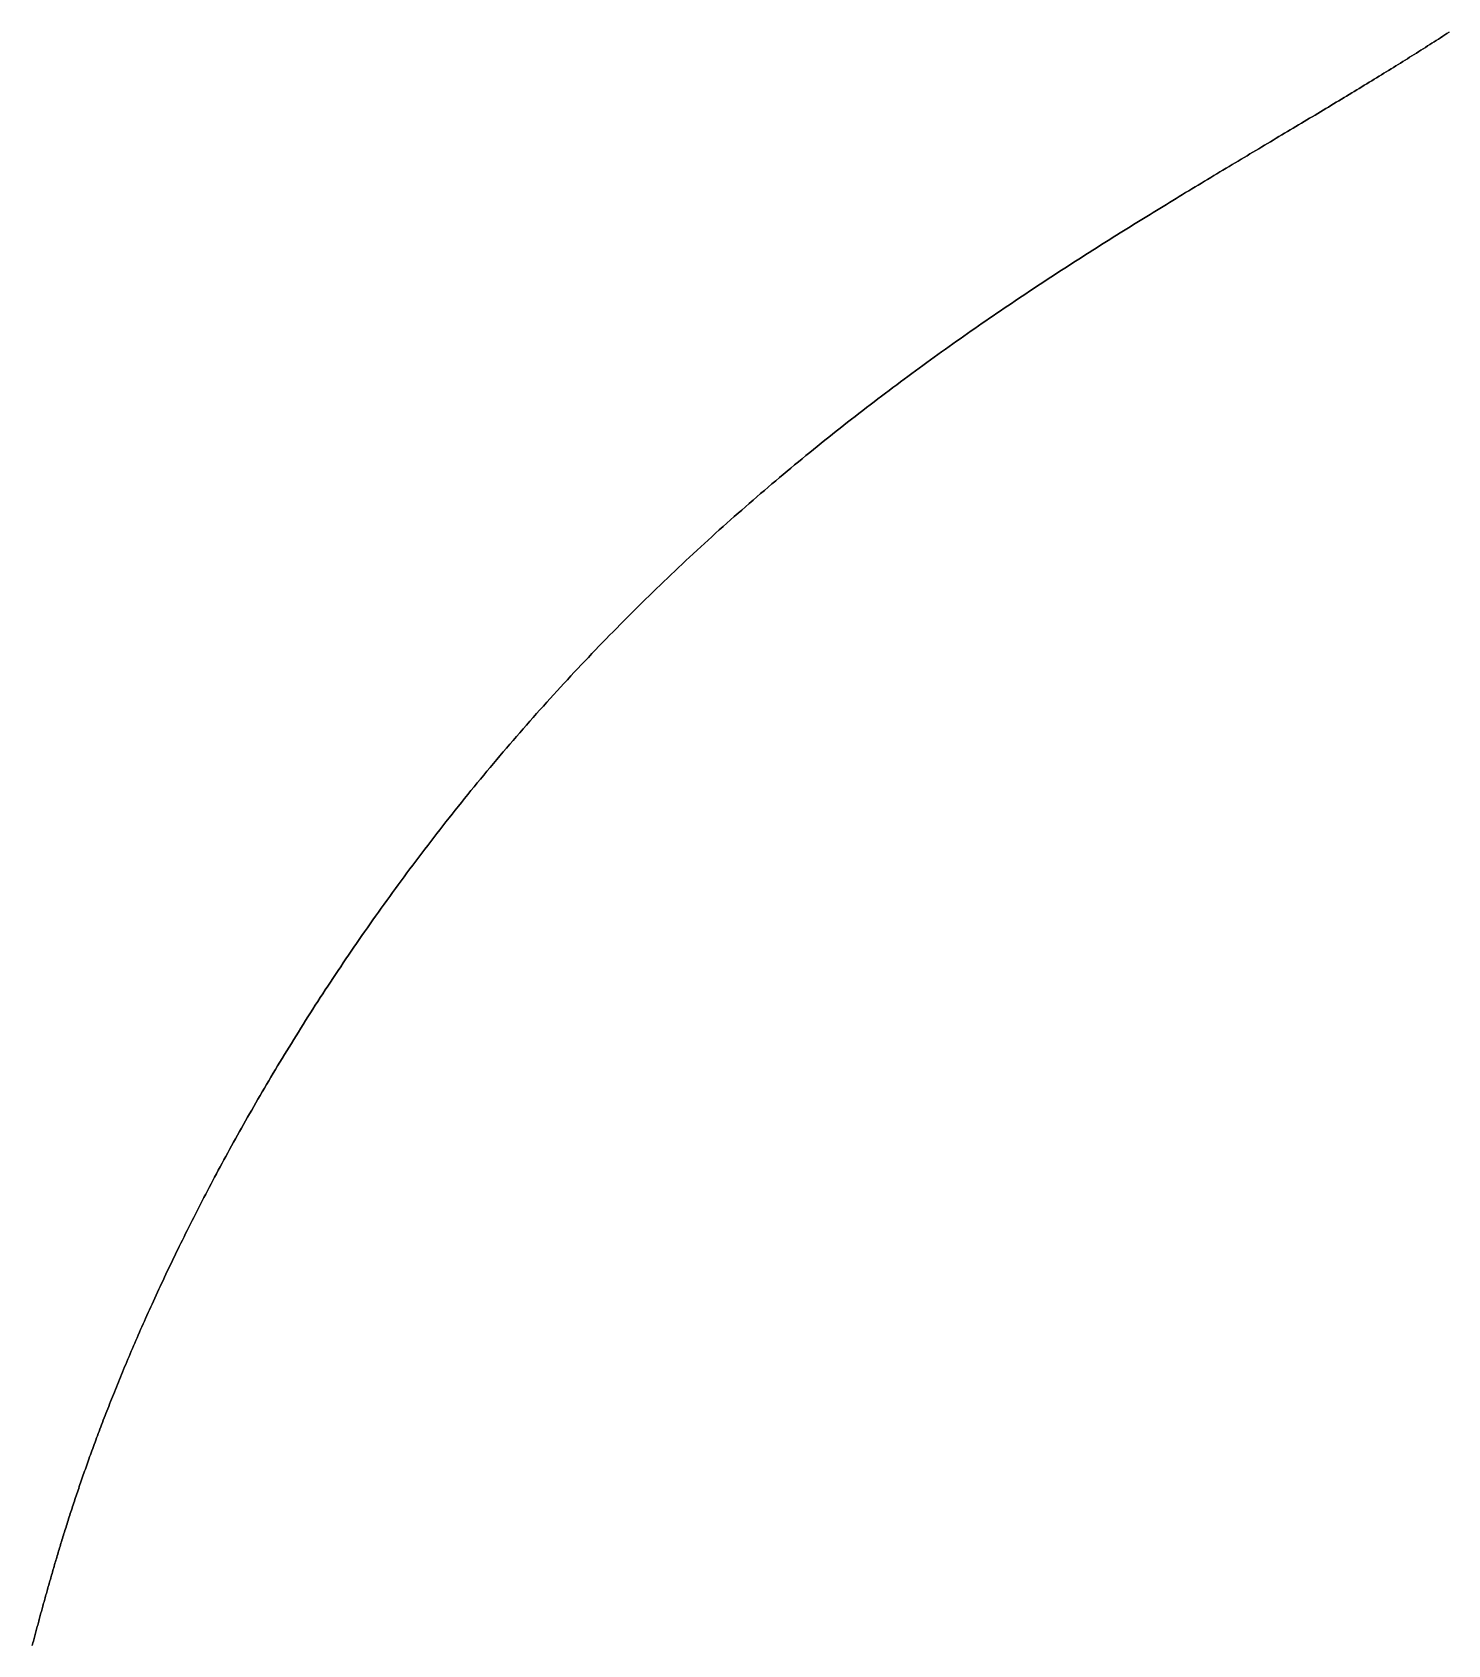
# Model space of a CAD drawing. Header units: inches. Extents: x 130170 to 284068, y 377793 to 804530.
# Drawn here: x 250930.1 to 250990.3, y 752454.5 to 752523.1 of the extents above; entities that cross this region are included whole.
import ezdxf

# ---------------------------------------------------------------- set-up
doc = ezdxf.new("R2010")
doc.units = ezdxf.units.IN
doc.header["$MEASUREMENT"] = 0
doc.layers.add('muni_il', color=7, linetype='Continuous')

msp = doc.modelspace()

# ---------------------------------------------------------------- linework, layer by layer
at = {"layer": 'muni_il'}
for points in [[(250990.312, 752523.053), (250990.223, 752522.995), (250990.133, 752522.937), (250990.043, 752522.879), (250989.952, 752522.821), (250989.861, 752522.763), (250989.77, 752522.704), (250989.678, 752522.646), (250989.585, 752522.587), (250989.492, 752522.528), (250989.399, 752522.468), (250989.305, 752522.409), (250989.211, 752522.349), (250989.116, 752522.29), (250989.021, 752522.23), (250988.926, 752522.169), (250988.83, 752522.109), (250988.733, 752522.048), (250988.636, 752521.988), (250988.539, 752521.927), (250988.441, 752521.866), (250988.343, 752521.804), (250988.244, 752521.743), (250988.145, 752521.681), (250988.045, 752521.619), (250987.945, 752521.557), (250987.845, 752521.495), (250987.744, 752521.432), (250987.642, 752521.37), (250987.54, 752521.307), (250987.438, 752521.244), (250987.335, 752521.181), (250987.232, 752521.117), (250987.128, 752521.054), (250987.024, 752520.99), (250986.919, 752520.925), (250986.814, 752520.861), (250986.709, 752520.797), (250986.602, 752520.732), (250986.496, 752520.667), (250986.389, 752520.602), (250986.281, 752520.537), (250986.173, 752520.471), (250986.065, 752520.405), (250985.956, 752520.339), (250985.847, 752520.273), (250985.737, 752520.207), (250985.627, 752520.14), (250985.516, 752520.073), (250985.405, 752520.006), (250985.293, 752519.939), (250985.181, 752519.871), (250985.068, 752519.803), (250984.955, 752519.735), (250984.842, 752519.667), (250984.728, 752519.598), (250984.613, 752519.53), (250984.498, 752519.461), (250984.383, 752519.392), (250984.267, 752519.322), (250984.15, 752519.252), (250984.033, 752519.182), (250983.916, 752519.112), (250983.798, 752519.042), (250983.68, 752518.971), (250983.561, 752518.9), (250983.442, 752518.828), (250983.322, 752518.757), (250983.202, 752518.685), (250983.081, 752518.613), (250982.96, 752518.541), (250982.839, 752518.468), (250982.717, 752518.395), (250982.594, 752518.322), (250982.471, 752518.248), (250982.348, 752518.175), (250982.224, 752518.101), (250982.099, 752518.026), (250981.974, 752517.952), (250981.849, 752517.877), (250981.723, 752517.802), (250981.597, 752517.726), (250981.47, 752517.65), (250981.343, 752517.574), (250981.215, 752517.498), (250981.087, 752517.421), (250980.959, 752517.344), (250980.83, 752517.266), (250980.7, 752517.189), (250980.57, 752517.111), (250980.44, 752517.032), (250980.309, 752516.954), (250980.178, 752516.875), (250980.046, 752516.795), (250979.914, 752516.715), (250979.781, 752516.635), (250979.648, 752516.555), (250979.514, 752516.474), (250979.38, 752516.393), (250979.246, 752516.312), (250979.111, 752516.23), (250978.976, 752516.148), (250978.84, 752516.065), (250978.704, 752515.982), (250978.567, 752515.899), (250978.43, 752515.816), (250978.293, 752515.732), (250978.155, 752515.647), (250978.016, 752515.562), (250977.878, 752515.477), (250977.738, 752515.392), (250977.599, 752515.306), (250977.459, 752515.219), (250977.318, 752515.133), (250977.177, 752515.046), (250977.036, 752514.958), (250976.895, 752514.87), (250976.752, 752514.782), (250976.61, 752514.693), (250976.467, 752514.604), (250976.324, 752514.515), (250976.18, 752514.425), (250976.036, 752514.334), (250975.892, 752514.244), (250975.747, 752514.152), (250975.602, 752514.061), (250975.456, 752513.969), (250975.31, 752513.876), (250975.164, 752513.783), (250975.017, 752513.69), (250974.87, 752513.596), (250974.723, 752513.502), (250974.575, 752513.407), (250974.427, 752513.312), (250974.279, 752513.216), (250974.13, 752513.12), (250973.981, 752513.024), (250973.831, 752512.927), (250973.681, 752512.83), (250973.531, 752512.732), (250973.381, 752512.633), (250973.23, 752512.535), (250973.079, 752512.435), (250972.928, 752512.336), (250972.776, 752512.235), (250972.624, 752512.135), (250972.471, 752512.034), (250972.319, 752511.932), (250972.166, 752511.83), (250972.013, 752511.727), (250971.859, 752511.624), (250971.706, 752511.521), (250971.552, 752511.416), (250971.397, 752511.312), (250971.243, 752511.207), (250971.088, 752511.101), (250970.933, 752510.995), (250970.778, 752510.889), (250970.622, 752510.782), (250970.466, 752510.674), (250970.31, 752510.566), (250970.154, 752510.458), (250969.997, 752510.349), (250969.841, 752510.239), (250969.684, 752510.129), (250969.526, 752510.019), (250969.369, 752509.908), (250969.212, 752509.796), (250969.054, 752509.684), (250968.896, 752509.572), (250968.738, 752509.458), (250968.58, 752509.345), (250968.421, 752509.231), (250968.262, 752509.116), (250968.104, 752509.001), (250967.945, 752508.886), (250967.786, 752508.769), (250967.626, 752508.653), (250967.467, 752508.536), (250967.307, 752508.418), (250967.148, 752508.3), (250966.988, 752508.181), (250966.828, 752508.062), (250966.668, 752507.942), (250966.508, 752507.822), (250966.348, 752507.701), (250966.187, 752507.58), (250966.027, 752507.458), (250965.867, 752507.336), (250965.706, 752507.213), (250965.545, 752507.089), (250965.385, 752506.965), (250965.224, 752506.841), (250965.063, 752506.716), (250964.902, 752506.591), (250964.741, 752506.465), (250964.58, 752506.338), (250964.419, 752506.211), (250964.258, 752506.084), (250964.097, 752505.956), (250963.936, 752505.827), (250963.775, 752505.698), (250963.614, 752505.569), (250963.453, 752505.439), (250963.292, 752505.308), (250963.131, 752505.177), (250962.97, 752505.046), (250962.809, 752504.914), (250962.648, 752504.781), (250962.487, 752504.648), (250962.327, 752504.514), (250962.166, 752504.38), (250962.005, 752504.246), (250961.844, 752504.111), (250961.684, 752503.975), (250961.523, 752503.839), (250961.363, 752503.703), (250961.202, 752503.566), (250961.042, 752503.428), (250960.882, 752503.29), (250960.722, 752503.152), (250960.562, 752503.013), (250960.402, 752502.873), (250960.243, 752502.733), (250960.083, 752502.593), (250959.923, 752502.452), (250959.764, 752502.311), (250959.605, 752502.169), (250959.446, 752502.027), (250959.287, 752501.884), (250959.128, 752501.741), (250958.97, 752501.597), (250958.811, 752501.453), (250958.653, 752501.309), (250958.495, 752501.164), (250958.338, 752501.018), (250958.18, 752500.872), (250958.022, 752500.726), (250957.865, 752500.579), (250957.708, 752500.432), (250957.551, 752500.285), (250957.395, 752500.136), (250957.239, 752499.988), (250957.082, 752499.839), (250956.927, 752499.69), (250956.771, 752499.54), (250956.616, 752499.39), (250956.46, 752499.24), (250956.306, 752499.089), (250956.151, 752498.937), (250955.997, 752498.786), (250955.843, 752498.634), (250955.689, 752498.481), (250955.535, 752498.328), (250955.382, 752498.175), (250955.229, 752498.021), (250955.077, 752497.867), (250954.924, 752497.713), (250954.772, 752497.558), (250954.621, 752497.403), (250954.469, 752497.248), (250954.318, 752497.092), (250954.168, 752496.936), (250954.017, 752496.779), (250953.867, 752496.623), (250953.718, 752496.465), (250953.568, 752496.308), (250953.419, 752496.15), (250953.271, 752495.992), (250953.122, 752495.834), (250952.974, 752495.675), (250952.827, 752495.516), (250952.68, 752495.357), (250952.533, 752495.197), (250952.387, 752495.037), (250952.241, 752494.877), (250952.095, 752494.716), (250951.95, 752494.556), (250951.805, 752494.395), (250951.66, 752494.233), (250951.516, 752494.072), (250951.373, 752493.91), (250951.23, 752493.748), (250951.087, 752493.586), (250950.945, 752493.423), (250950.803, 752493.261), (250950.661, 752493.098), (250950.52, 752492.934), (250950.379, 752492.771), (250950.239, 752492.607), (250950.099, 752492.444), (250949.96, 752492.28), (250949.821, 752492.115), (250949.683, 752491.951), (250949.545, 752491.787), (250949.408, 752491.622), (250949.271, 752491.457), (250949.134, 752491.292), (250948.998, 752491.127), (250948.863, 752490.961), (250948.728, 752490.796), (250948.593, 752490.63), (250948.459, 752490.465), (250948.325, 752490.299), (250948.192, 752490.133), (250948.059, 752489.967), (250947.927, 752489.8), (250947.796, 752489.634), (250947.665, 752489.468), (250947.534, 752489.301), (250947.404, 752489.135), (250947.274, 752488.968), (250947.145, 752488.801), (250947.016, 752488.635), (250946.888, 752488.468), (250946.761, 752488.301), (250946.634, 752488.134), (250946.507, 752487.967), (250946.381, 752487.8), (250946.256, 752487.633), (250946.131, 752487.466), (250946.007, 752487.299), (250945.883, 752487.132), (250945.76, 752486.965), (250945.637, 752486.798), (250945.515, 752486.631), (250945.393, 752486.465), (250945.272, 752486.298), (250945.151, 752486.131), (250945.031, 752485.964), (250944.912, 752485.797), (250944.793, 752485.63), (250944.675, 752485.464), (250944.557, 752485.297), (250944.44, 752485.131), (250944.323, 752484.965), (250944.207, 752484.798), (250944.091, 752484.632), (250943.977, 752484.466), (250943.862, 752484.3), (250943.748, 752484.134), (250943.635, 752483.969), (250943.522, 752483.803), (250943.41, 752483.638), (250943.299, 752483.472), (250943.188, 752483.307), (250943.077, 752483.142), (250942.968, 752482.977), (250942.858, 752482.813), (250942.75, 752482.648), (250942.642, 752482.484), (250942.534, 752482.32), (250942.427, 752482.156), (250942.321, 752481.993), (250942.215, 752481.829), (250942.11, 752481.666), (250942.006, 752481.503), (250941.902, 752481.34), (250941.798, 752481.178), (250941.695, 752481.015), (250941.593, 752480.854), (250941.492, 752480.692), (250941.391, 752480.53), (250941.29, 752480.369), (250941.19, 752480.208), (250941.091, 752480.048), (250940.992, 752479.887), (250940.894, 752479.727), (250940.797, 752479.568), (250940.7, 752479.408), (250940.603, 752479.249), (250940.508, 752479.09), (250940.413, 752478.932), (250940.318, 752478.774), (250940.224, 752478.616), (250940.131, 752478.459), (250940.038, 752478.301), (250939.946, 752478.145), (250939.854, 752477.988), (250939.763, 752477.832), (250939.673, 752477.677), (250939.583, 752477.522), (250939.493, 752477.367), (250939.405, 752477.212), (250939.317, 752477.058), (250939.229, 752476.905), (250939.142, 752476.752), (250939.056, 752476.599), (250938.97, 752476.446), (250938.885, 752476.294), (250938.8, 752476.143), (250938.716, 752475.992), (250938.633, 752475.841), (250938.55, 752475.691), (250938.468, 752475.541), (250938.386, 752475.392), (250938.305, 752475.243), (250938.224, 752475.095), (250938.145, 752474.947), (250938.065, 752474.799), (250937.986, 752474.653), (250937.908, 752474.506), (250937.83, 752474.36), (250937.753, 752474.215), (250937.677, 752474.07), (250937.601, 752473.925), (250937.525, 752473.781), (250937.45, 752473.638), (250937.376, 752473.495), (250937.302, 752473.352), (250937.229, 752473.211), (250937.156, 752473.069), (250937.084, 752472.928), (250937.013, 752472.788), (250936.942, 752472.648), (250936.871, 752472.509), (250936.802, 752472.37), (250936.732, 752472.232), (250936.663, 752472.094), (250936.595, 752471.957), (250936.527, 752471.821), (250936.46, 752471.685), (250936.394, 752471.549), (250936.328, 752471.415), (250936.262, 752471.28), (250936.197, 752471.147), (250936.132, 752471.014), (250936.068, 752470.881), (250936.005, 752470.749), (250935.942, 752470.618), (250935.879, 752470.487), (250935.818, 752470.357), (250935.756, 752470.227), (250935.695, 752470.098), (250935.635, 752469.969), (250935.575, 752469.842), (250935.516, 752469.714), (250935.457, 752469.588), (250935.399, 752469.461), (250935.341, 752469.336), (250935.283, 752469.211), (250935.226, 752469.087), (250935.17, 752468.963), (250935.114, 752468.84), (250935.059, 752468.717), (250935.004, 752468.595), (250934.949, 752468.474), (250934.895, 752468.353), (250934.842, 752468.233), (250934.789, 752468.114), (250934.736, 752467.995), (250934.684, 752467.877), (250934.633, 752467.759), (250934.582, 752467.642), (250934.531, 752467.526), (250934.481, 752467.41), (250934.431, 752467.294), (250934.381, 752467.18), (250934.333, 752467.066), (250934.284, 752466.952), (250934.236, 752466.84), (250934.189, 752466.727), (250934.141, 752466.616), (250934.095, 752466.505), (250934.048, 752466.394), (250934.003, 752466.285), (250933.957, 752466.175), (250933.912, 752466.067), (250933.868, 752465.959), (250933.823, 752465.851), (250933.78, 752465.745), (250933.736, 752465.638), (250933.693, 752465.533), (250933.651, 752465.428), (250933.609, 752465.323), (250933.567, 752465.22), (250933.526, 752465.116), (250933.485, 752465.014), (250933.444, 752464.912), (250933.404, 752464.81), (250933.364, 752464.709), (250933.325, 752464.609), (250933.286, 752464.509), (250933.247, 752464.41), (250933.209, 752464.312), (250933.171, 752464.214), (250933.133, 752464.116), (250933.096, 752464.019), (250933.059, 752463.923), (250933.023, 752463.827), (250932.987, 752463.732), (250932.951, 752463.638), (250932.915, 752463.544), (250932.88, 752463.45), (250932.845, 752463.357), (250932.811, 752463.265), (250932.777, 752463.173), (250932.743, 752463.082), (250932.71, 752462.991), (250932.676, 752462.9), (250932.644, 752462.811), (250932.611, 752462.722), (250932.579, 752462.633), (250932.547, 752462.545), (250932.515, 752462.457), (250932.484, 752462.37), (250932.453, 752462.284), (250932.422, 752462.197), (250932.392, 752462.112), (250932.362, 752462.027), (250932.332, 752461.942), (250932.303, 752461.858), (250932.273, 752461.774), (250932.244, 752461.691), (250932.215, 752461.609), (250932.187, 752461.527), (250932.159, 752461.445), (250932.131, 752461.364), (250932.103, 752461.283), (250932.076, 752461.203), (250932.049, 752461.123), (250932.022, 752461.044), (250931.995, 752460.965), (250931.969, 752460.886), (250931.943, 752460.808), (250931.917, 752460.731), (250931.891, 752460.654), (250931.866, 752460.577), (250931.841, 752460.501), (250931.816, 752460.425), (250931.791, 752460.349), (250931.766, 752460.274), (250931.742, 752460.2), (250931.718, 752460.126), (250931.694, 752460.052), (250931.67, 752459.978), (250931.647, 752459.905), (250931.623, 752459.833), (250931.6, 752459.76), (250931.577, 752459.689), (250931.555, 752459.617), (250931.532, 752459.546), (250931.51, 752459.475), (250931.488, 752459.405), (250931.466, 752459.335), (250931.444, 752459.265), (250931.423, 752459.196), (250931.401, 752459.127), (250931.38, 752459.058), (250931.359, 752458.989), (250931.338, 752458.922), (250931.317, 752458.854), (250931.297, 752458.786), (250931.276, 752458.719), (250931.256, 752458.653), (250931.236, 752458.586), (250931.216, 752458.52), (250931.196, 752458.454), (250931.176, 752458.388), (250931.157, 752458.323), (250931.137, 752458.258), (250931.118, 752458.193), (250931.099, 752458.129), (250931.08, 752458.065), (250931.061, 752458.001), (250931.042, 752457.937), (250931.024, 752457.873), (250931.005, 752457.81), (250930.987, 752457.747), (250930.969, 752457.684), (250930.951, 752457.622), (250930.933, 752457.56), (250930.915, 752457.498), (250930.897, 752457.436), (250930.879, 752457.374), (250930.861, 752457.313), (250930.844, 752457.251), (250930.826, 752457.19), (250930.809, 752457.129), (250930.792, 752457.069), (250930.775, 752457.008), (250930.758, 752456.948), (250930.741, 752456.887), (250930.724, 752456.827), (250930.707, 752456.768), (250930.69, 752456.708), (250930.674, 752456.648), (250930.657, 752456.589), (250930.64, 752456.53), (250930.624, 752456.47), (250930.608, 752456.411), (250930.591, 752456.352), (250930.575, 752456.294), (250930.559, 752456.235), (250930.543, 752456.176), (250930.527, 752456.118), (250930.511, 752456.059), (250930.495, 752456.001), (250930.479, 752455.943), (250930.463, 752455.885), (250930.447, 752455.827), (250930.431, 752455.769), (250930.415, 752455.711), (250930.4, 752455.653), (250930.384, 752455.595), (250930.368, 752455.538), (250930.353, 752455.48), (250930.337, 752455.422), (250930.322, 752455.365), (250930.306, 752455.307), (250930.291, 752455.249), (250930.275, 752455.192), (250930.26, 752455.134), (250930.244, 752455.077), (250930.229, 752455.019), (250930.214, 752454.962), (250930.198, 752454.904), (250930.183, 752454.846), (250930.167, 752454.789), (250930.152, 752454.731), (250930.137, 752454.674), (250930.122, 752454.616), (250930.106, 752454.558), (250930.091, 752454.5), (250930.076, 752454.443)], [(250930.076, 752454.443), (250930.091, 752454.5), (250930.106, 752454.558), (250930.122, 752454.616), (250930.137, 752454.674), (250930.152, 752454.731), (250930.167, 752454.789), (250930.183, 752454.846), (250930.198, 752454.904), (250930.214, 752454.962), (250930.229, 752455.019), (250930.244, 752455.077), (250930.26, 752455.134), (250930.275, 752455.192), (250930.291, 752455.249), (250930.306, 752455.307), (250930.322, 752455.365), (250930.337, 752455.422), (250930.353, 752455.48), (250930.368, 752455.538), (250930.384, 752455.595), (250930.4, 752455.653), (250930.415, 752455.711), (250930.431, 752455.769), (250930.447, 752455.827), (250930.463, 752455.885), (250930.479, 752455.943), (250930.495, 752456.001), (250930.511, 752456.059), (250930.527, 752456.118), (250930.543, 752456.176), (250930.559, 752456.235), (250930.575, 752456.294), (250930.591, 752456.352), (250930.608, 752456.411), (250930.624, 752456.47), (250930.64, 752456.53), (250930.657, 752456.589), (250930.674, 752456.648), (250930.69, 752456.708), (250930.707, 752456.768), (250930.724, 752456.827), (250930.741, 752456.887), (250930.758, 752456.948), (250930.775, 752457.008), (250930.792, 752457.069), (250930.809, 752457.129), (250930.826, 752457.19), (250930.844, 752457.251), (250930.861, 752457.313), (250930.879, 752457.374), (250930.897, 752457.436), (250930.915, 752457.498), (250930.933, 752457.56), (250930.951, 752457.622), (250930.969, 752457.684), (250930.987, 752457.747), (250931.005, 752457.81), (250931.024, 752457.873), (250931.042, 752457.937), (250931.061, 752458.001), (250931.08, 752458.065), (250931.099, 752458.129), (250931.118, 752458.193), (250931.137, 752458.258), (250931.157, 752458.323), (250931.176, 752458.388), (250931.196, 752458.454), (250931.216, 752458.52), (250931.236, 752458.586), (250931.256, 752458.653), (250931.276, 752458.719), (250931.297, 752458.786), (250931.317, 752458.854), (250931.338, 752458.922), (250931.359, 752458.989), (250931.38, 752459.058), (250931.401, 752459.127), (250931.423, 752459.196), (250931.444, 752459.265), (250931.466, 752459.335), (250931.488, 752459.405), (250931.51, 752459.475), (250931.532, 752459.546), (250931.555, 752459.617), (250931.577, 752459.689), (250931.6, 752459.76), (250931.623, 752459.833), (250931.647, 752459.905), (250931.67, 752459.978), (250931.694, 752460.052), (250931.718, 752460.126), (250931.742, 752460.2), (250931.766, 752460.274), (250931.791, 752460.349), (250931.816, 752460.425), (250931.841, 752460.501), (250931.866, 752460.577), (250931.891, 752460.654), (250931.917, 752460.731), (250931.943, 752460.808), (250931.969, 752460.886), (250931.995, 752460.965), (250932.022, 752461.044), (250932.049, 752461.123), (250932.076, 752461.203), (250932.103, 752461.283), (250932.131, 752461.364), (250932.159, 752461.445), (250932.187, 752461.527), (250932.215, 752461.609), (250932.244, 752461.691), (250932.273, 752461.774), (250932.303, 752461.858), (250932.332, 752461.942), (250932.362, 752462.027), (250932.392, 752462.112), (250932.422, 752462.197), (250932.453, 752462.284), (250932.484, 752462.37), (250932.515, 752462.457), (250932.547, 752462.545), (250932.579, 752462.633), (250932.611, 752462.722), (250932.644, 752462.811), (250932.676, 752462.9), (250932.71, 752462.991), (250932.743, 752463.082), (250932.777, 752463.173), (250932.811, 752463.265), (250932.845, 752463.357), (250932.88, 752463.45), (250932.915, 752463.544), (250932.951, 752463.638), (250932.987, 752463.732), (250933.023, 752463.827), (250933.059, 752463.923), (250933.096, 752464.019), (250933.133, 752464.116), (250933.171, 752464.214), (250933.209, 752464.312), (250933.247, 752464.41), (250933.286, 752464.509), (250933.325, 752464.609), (250933.364, 752464.709), (250933.404, 752464.81), (250933.444, 752464.912), (250933.485, 752465.014), (250933.526, 752465.116), (250933.567, 752465.22), (250933.609, 752465.323), (250933.651, 752465.428), (250933.693, 752465.533), (250933.736, 752465.638), (250933.78, 752465.745), (250933.823, 752465.851), (250933.868, 752465.959), (250933.912, 752466.067), (250933.957, 752466.175), (250934.003, 752466.285), (250934.048, 752466.394), (250934.095, 752466.505), (250934.141, 752466.616), (250934.189, 752466.727), (250934.236, 752466.84), (250934.284, 752466.952), (250934.333, 752467.066), (250934.381, 752467.18), (250934.431, 752467.294), (250934.481, 752467.41), (250934.531, 752467.526), (250934.582, 752467.642), (250934.633, 752467.759), (250934.684, 752467.877), (250934.736, 752467.995), (250934.789, 752468.114), (250934.842, 752468.233), (250934.895, 752468.353), (250934.949, 752468.474), (250935.004, 752468.595), (250935.059, 752468.717), (250935.114, 752468.84), (250935.17, 752468.963), (250935.226, 752469.087), (250935.283, 752469.211), (250935.341, 752469.336), (250935.399, 752469.461), (250935.457, 752469.588), (250935.516, 752469.714), (250935.575, 752469.842), (250935.635, 752469.969), (250935.695, 752470.098), (250935.756, 752470.227), (250935.818, 752470.357), (250935.879, 752470.487), (250935.942, 752470.618), (250936.005, 752470.749), (250936.068, 752470.881), (250936.132, 752471.014), (250936.197, 752471.147), (250936.262, 752471.28), (250936.328, 752471.415), (250936.394, 752471.549), (250936.46, 752471.685), (250936.527, 752471.821), (250936.595, 752471.957), (250936.663, 752472.094), (250936.732, 752472.232), (250936.802, 752472.37), (250936.871, 752472.509), (250936.942, 752472.648), (250937.013, 752472.788), (250937.084, 752472.928), (250937.156, 752473.069), (250937.229, 752473.211), (250937.302, 752473.352), (250937.376, 752473.495), (250937.45, 752473.638), (250937.525, 752473.781), (250937.601, 752473.925), (250937.677, 752474.07), (250937.753, 752474.215), (250937.83, 752474.36), (250937.908, 752474.506), (250937.986, 752474.653), (250938.065, 752474.799), (250938.145, 752474.947), (250938.224, 752475.095), (250938.305, 752475.243), (250938.386, 752475.392), (250938.468, 752475.541), (250938.55, 752475.691), (250938.633, 752475.841), (250938.716, 752475.992), (250938.8, 752476.143), (250938.885, 752476.294), (250938.97, 752476.446), (250939.056, 752476.599), (250939.142, 752476.752), (250939.229, 752476.905), (250939.317, 752477.058), (250939.405, 752477.212), (250939.493, 752477.367), (250939.583, 752477.522), (250939.673, 752477.677), (250939.763, 752477.832), (250939.854, 752477.988), (250939.946, 752478.145), (250940.038, 752478.301), (250940.131, 752478.459), (250940.224, 752478.616), (250940.318, 752478.774), (250940.413, 752478.932), (250940.508, 752479.09), (250940.603, 752479.249), (250940.7, 752479.408), (250940.797, 752479.568), (250940.894, 752479.727), (250940.992, 752479.887), (250941.091, 752480.048), (250941.19, 752480.208), (250941.29, 752480.369), (250941.391, 752480.53), (250941.492, 752480.692), (250941.593, 752480.854), (250941.695, 752481.015), (250941.798, 752481.178), (250941.902, 752481.34), (250942.006, 752481.503), (250942.11, 752481.666), (250942.215, 752481.829), (250942.321, 752481.993), (250942.427, 752482.156), (250942.534, 752482.32), (250942.642, 752482.484), (250942.75, 752482.648), (250942.858, 752482.813), (250942.968, 752482.977), (250943.077, 752483.142), (250943.188, 752483.307), (250943.299, 752483.472), (250943.41, 752483.638), (250943.522, 752483.803), (250943.635, 752483.969), (250943.748, 752484.134), (250943.862, 752484.3), (250943.977, 752484.466), (250944.091, 752484.632), (250944.207, 752484.798), (250944.323, 752484.965), (250944.44, 752485.131), (250944.557, 752485.297), (250944.675, 752485.464), (250944.793, 752485.63), (250944.912, 752485.797), (250945.031, 752485.964), (250945.151, 752486.131), (250945.272, 752486.298), (250945.393, 752486.465), (250945.515, 752486.631), (250945.637, 752486.798), (250945.76, 752486.965), (250945.883, 752487.132), (250946.007, 752487.299), (250946.131, 752487.466), (250946.256, 752487.633), (250946.381, 752487.8), (250946.507, 752487.967), (250946.634, 752488.134), (250946.761, 752488.301), (250946.888, 752488.468), (250947.016, 752488.635), (250947.145, 752488.801), (250947.274, 752488.968), (250947.404, 752489.135), (250947.534, 752489.301), (250947.665, 752489.468), (250947.796, 752489.634), (250947.927, 752489.8), (250948.059, 752489.967), (250948.192, 752490.133), (250948.325, 752490.299), (250948.459, 752490.465), (250948.593, 752490.63), (250948.728, 752490.796), (250948.863, 752490.961), (250948.998, 752491.127), (250949.134, 752491.292), (250949.271, 752491.457), (250949.408, 752491.622), (250949.545, 752491.787), (250949.683, 752491.951), (250949.821, 752492.115), (250949.96, 752492.28), (250950.099, 752492.444), (250950.239, 752492.607), (250950.379, 752492.771), (250950.52, 752492.934), (250950.661, 752493.098), (250950.803, 752493.261), (250950.945, 752493.423), (250951.087, 752493.586), (250951.23, 752493.748), (250951.373, 752493.91), (250951.516, 752494.072), (250951.66, 752494.233), (250951.805, 752494.395), (250951.95, 752494.556), (250952.095, 752494.716), (250952.241, 752494.877), (250952.387, 752495.037), (250952.533, 752495.197), (250952.68, 752495.357), (250952.827, 752495.516), (250952.974, 752495.675), (250953.122, 752495.834), (250953.271, 752495.992), (250953.419, 752496.15), (250953.568, 752496.308), (250953.718, 752496.465), (250953.867, 752496.623), (250954.017, 752496.779), (250954.168, 752496.936), (250954.318, 752497.092), (250954.469, 752497.248), (250954.621, 752497.403), (250954.772, 752497.558), (250954.924, 752497.713), (250955.077, 752497.867), (250955.229, 752498.021), (250955.382, 752498.175), (250955.535, 752498.328), (250955.689, 752498.481), (250955.843, 752498.634), (250955.997, 752498.786), (250956.151, 752498.937), (250956.306, 752499.089), (250956.46, 752499.24), (250956.616, 752499.39), (250956.771, 752499.54), (250956.927, 752499.69), (250957.082, 752499.839), (250957.239, 752499.988), (250957.395, 752500.136), (250957.551, 752500.285), (250957.708, 752500.432), (250957.865, 752500.579), (250958.022, 752500.726), (250958.18, 752500.872), (250958.338, 752501.018), (250958.495, 752501.164), (250958.653, 752501.309), (250958.811, 752501.453), (250958.97, 752501.597), (250959.128, 752501.741), (250959.287, 752501.884), (250959.446, 752502.027), (250959.605, 752502.169), (250959.764, 752502.311), (250959.923, 752502.452), (250960.083, 752502.593), (250960.243, 752502.733), (250960.402, 752502.873), (250960.562, 752503.013), (250960.722, 752503.152), (250960.882, 752503.29), (250961.042, 752503.428), (250961.202, 752503.566), (250961.363, 752503.703), (250961.523, 752503.839), (250961.684, 752503.975), (250961.844, 752504.111), (250962.005, 752504.246), (250962.166, 752504.38), (250962.327, 752504.514), (250962.487, 752504.648), (250962.648, 752504.781), (250962.809, 752504.914), (250962.97, 752505.046), (250963.131, 752505.177), (250963.292, 752505.308), (250963.453, 752505.439), (250963.614, 752505.569), (250963.775, 752505.698), (250963.936, 752505.827), (250964.097, 752505.956), (250964.258, 752506.084), (250964.419, 752506.211), (250964.58, 752506.338), (250964.741, 752506.465), (250964.902, 752506.591), (250965.063, 752506.716), (250965.224, 752506.841), (250965.385, 752506.965), (250965.545, 752507.089), (250965.706, 752507.213), (250965.867, 752507.336), (250966.027, 752507.458), (250966.187, 752507.58), (250966.348, 752507.701), (250966.508, 752507.822), (250966.668, 752507.942), (250966.828, 752508.062), (250966.988, 752508.181), (250967.148, 752508.3), (250967.307, 752508.418), (250967.467, 752508.536), (250967.626, 752508.653), (250967.786, 752508.769), (250967.945, 752508.886), (250968.104, 752509.001), (250968.262, 752509.116), (250968.421, 752509.231), (250968.58, 752509.345), (250968.738, 752509.458), (250968.896, 752509.572), (250969.054, 752509.684), (250969.212, 752509.796), (250969.369, 752509.908), (250969.526, 752510.019), (250969.684, 752510.129), (250969.841, 752510.239), (250969.997, 752510.349), (250970.154, 752510.458), (250970.31, 752510.566), (250970.466, 752510.674), (250970.622, 752510.782), (250970.778, 752510.889), (250970.933, 752510.995), (250971.088, 752511.101), (250971.243, 752511.207), (250971.397, 752511.312), (250971.552, 752511.416), (250971.706, 752511.521), (250971.859, 752511.624), (250972.013, 752511.727), (250972.166, 752511.83), (250972.319, 752511.932), (250972.471, 752512.034), (250972.624, 752512.135), (250972.776, 752512.235), (250972.928, 752512.336), (250973.079, 752512.435), (250973.23, 752512.535), (250973.381, 752512.633), (250973.531, 752512.732), (250973.681, 752512.83), (250973.831, 752512.927), (250973.981, 752513.024), (250974.13, 752513.12), (250974.279, 752513.216), (250974.427, 752513.312), (250974.575, 752513.407), (250974.723, 752513.502), (250974.87, 752513.596), (250975.017, 752513.69), (250975.164, 752513.783), (250975.31, 752513.876), (250975.456, 752513.969), (250975.602, 752514.061), (250975.747, 752514.152), (250975.892, 752514.244), (250976.036, 752514.334), (250976.18, 752514.425), (250976.324, 752514.515), (250976.467, 752514.604), (250976.61, 752514.693), (250976.752, 752514.782), (250976.895, 752514.87), (250977.036, 752514.958), (250977.177, 752515.046), (250977.318, 752515.133), (250977.459, 752515.219), (250977.599, 752515.306), (250977.738, 752515.392), (250977.878, 752515.477), (250978.016, 752515.562), (250978.155, 752515.647), (250978.293, 752515.732), (250978.43, 752515.816), (250978.567, 752515.899), (250978.704, 752515.982), (250978.84, 752516.065), (250978.976, 752516.148), (250979.111, 752516.23), (250979.246, 752516.312), (250979.38, 752516.393), (250979.514, 752516.474), (250979.648, 752516.555), (250979.781, 752516.635), (250979.914, 752516.715), (250980.046, 752516.795), (250980.178, 752516.875), (250980.309, 752516.954), (250980.44, 752517.032), (250980.57, 752517.111), (250980.7, 752517.189), (250980.83, 752517.266), (250980.959, 752517.344), (250981.087, 752517.421), (250981.215, 752517.498), (250981.343, 752517.574), (250981.47, 752517.65), (250981.597, 752517.726), (250981.723, 752517.802), (250981.849, 752517.877), (250981.974, 752517.952), (250982.099, 752518.026), (250982.224, 752518.101), (250982.348, 752518.175), (250982.471, 752518.248), (250982.594, 752518.322), (250982.717, 752518.395), (250982.839, 752518.468), (250982.96, 752518.541), (250983.081, 752518.613), (250983.202, 752518.685), (250983.322, 752518.757), (250983.442, 752518.828), (250983.561, 752518.9), (250983.68, 752518.971), (250983.798, 752519.042), (250983.916, 752519.112), (250984.033, 752519.182), (250984.15, 752519.252), (250984.267, 752519.322), (250984.383, 752519.392), (250984.498, 752519.461), (250984.613, 752519.53), (250984.728, 752519.598), (250984.842, 752519.667), (250984.955, 752519.735), (250985.068, 752519.803), (250985.181, 752519.871), (250985.293, 752519.939), (250985.405, 752520.006), (250985.516, 752520.073), (250985.627, 752520.14), (250985.737, 752520.207), (250985.847, 752520.273), (250985.956, 752520.339), (250986.065, 752520.405), (250986.173, 752520.471), (250986.281, 752520.537), (250986.389, 752520.602), (250986.496, 752520.667), (250986.602, 752520.732), (250986.709, 752520.797), (250986.814, 752520.861), (250986.919, 752520.925), (250987.024, 752520.99), (250987.128, 752521.054), (250987.232, 752521.117), (250987.335, 752521.181), (250987.438, 752521.244), (250987.54, 752521.307), (250987.642, 752521.37), (250987.744, 752521.432), (250987.845, 752521.495), (250987.945, 752521.557), (250988.045, 752521.619), (250988.145, 752521.681), (250988.244, 752521.743), (250988.343, 752521.804), (250988.441, 752521.866), (250988.539, 752521.927), (250988.636, 752521.988), (250988.733, 752522.048), (250988.83, 752522.109), (250988.926, 752522.169), (250989.021, 752522.23), (250989.116, 752522.29), (250989.211, 752522.349), (250989.305, 752522.409), (250989.399, 752522.468), (250989.492, 752522.528), (250989.585, 752522.587), (250989.678, 752522.646), (250989.77, 752522.704), (250989.861, 752522.763), (250989.952, 752522.821), (250990.043, 752522.879), (250990.133, 752522.937), (250990.223, 752522.995), (250990.312, 752523.053)]]:
    msp.add_lwpolyline(points, dxfattribs=at)

doc.saveas('drawing.dxf')
